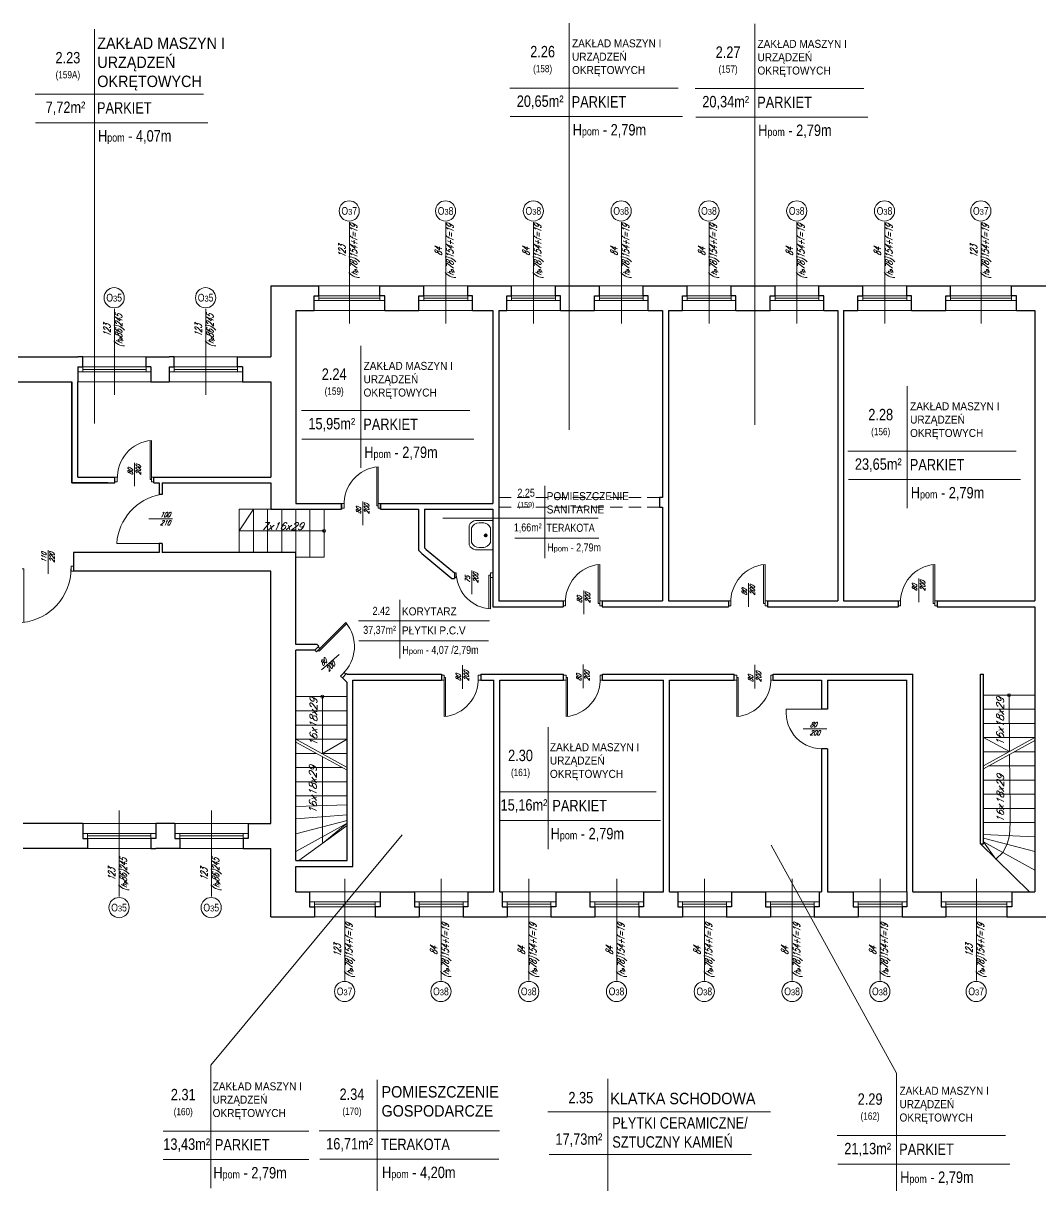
# Model space of a CAD drawing. Header units: millimetres. Extents: x -18485 to 40303, y -22087 to 35064.
# Drawn here: x 3500 to 5586, y 7310 to 9692 of the extents above; entities that cross this region are included whole.
import ezdxf

# ---------------------------------------------------------------- set-up
doc = ezdxf.new("R2010")
doc.units = ezdxf.units.MM
doc.linetypes.add('DASHED', pattern=[19.05, 12.7, -6.35])
for name, color, linetype, lineweight in [('01 parter - ściany', 2, 'Continuous', 25), ('03-01_okna', 5, 'Continuous', 15), ('03-02_schody', 6, 'Continuous', 5), ('03_drzwi', 1, 'Continuous', 0), ('04-1_widok', 251, 'Continuous', 5), ('04-2_nad', 251, 'DASHED', 5), ('05-03_opis', 10, 'Continuous', 5), ('07_wyposażenie', 253, 'Continuous', 5)]:
    doc.layers.add(name, color=color, linetype=linetype, lineweight=lineweight)
doc.styles.add('ariel', font='arial.ttf', dxfattribs={"width": 0.8})
doc.styles.add('ariel_wym', font='simplex.shx', dxfattribs={"width": 0.65, "oblique": 25})

msp = doc.modelspace()

# ---------------------------------------------------------------- linework, layer by layer
at = {"layer": '01 parter - ściany'}
for p, q in [((4007.9, 9154), (4007.9, 9008)), ((4007.9, 9154), (4106.4, 9154)), ((4106.4, 9133.5), (4106.4, 9154)), ((4231.4, 9133.5), (4231.4, 9154)), ((4231.4, 9154), (4321.4, 9154)), ((4321.4, 9133.5), (4321.4, 9154)), ((4411.4, 9133.5), (4411.4, 9154)), ((4411.4, 9154), (4501.4, 9154)), ((4501.4, 9133.5), (4501.4, 9154)), ((4591.4, 9133.5), (4591.4, 9154)), ((4591.4, 9154), (4681.4, 9154)), ((4681.4, 9133.5), (4681.4, 9154)), ((4771.4, 9133.5), (4771.4, 9154)), ((4771.4, 9154), (4861.4, 9154)), ((4861.4, 9133.5), (4861.4, 9154)), ((4951.4, 9133.5), (4951.4, 9154)), ((4951.4, 9154), (5041.4, 9154)), ((5041.4, 9133.5), (5041.4, 9154)), ((5131.4, 9133.5), (5131.4, 9154)), ((5131.4, 9154), (5221.4, 9154)), ((5221.4, 9133.5), (5221.4, 9154)), ((5311.4, 9133.5), (5311.4, 9154)), ((5311.4, 9154), (5401.4, 9154)), ((5401.4, 9133.5), (5401.4, 9154)), ((5526.4, 9133.5), (5526.4, 9154)), ((5526.4, 9154), (5624.9, 9154)), ((4096.4, 9103), (4096.4, 9133.5)), ((4096.4, 9133.5), (4106.4, 9133.5)), ((4241.4, 9133.5), (4231.4, 9133.5)), ((4241.4, 9103), (4241.4, 9133.5)), ((4241.4, 9103), (4241.4, 9133.5)), ((4311.4, 9103), (4311.4, 9133.5)), ((4311.4, 9133.5), (4321.4, 9133.5)), ((4421.4, 9133.5), (4411.4, 9133.5)), ((4421.4, 9103), (4421.4, 9133.5)), ((4491.4, 9103), (4491.4, 9133.5)), ((4491.4, 9133.5), (4501.4, 9133.5)), ((4601.4, 9133.5), (4591.4, 9133.5)), ((4601.4, 9103), (4601.4, 9133.5)), ((4671.4, 9103), (4671.4, 9133.5)), ((4671.4, 9133.5), (4681.4, 9133.5)), ((4781.4, 9133.5), (4771.4, 9133.5)), ((4781.4, 9103), (4781.4, 9133.5)), ((4851.4, 9103), (4851.4, 9133.5)), ((4851.4, 9133.5), (4861.4, 9133.5)), ((4961.4, 9133.5), (4951.4, 9133.5)), ((4961.4, 9103), (4961.4, 9133.5)), ((5031.4, 9103), (5031.4, 9133.5)), ((5031.4, 9133.5), (5041.4, 9133.5)), ((5141.4, 9133.5), (5131.4, 9133.5)), ((5141.4, 9103), (5141.4, 9133.5)), ((5211.4, 9103), (5211.4, 9133.5)), ((5211.4, 9133.5), (5221.4, 9133.5)), ((5321.4, 9133.5), (5311.4, 9133.5)), ((5321.4, 9103), (5321.4, 9133.5)), ((5391.4, 9103), (5391.4, 9133.5)), ((5391.4, 9133.5), (5401.4, 9133.5)), ((5536.4, 9133.5), (5526.4, 9133.5)), ((5536.4, 9103), (5536.4, 9133.5)), ((5536.4, 9103), (5536.4, 9133.5)), ((4058.9, 9103), (4058.9, 8957)), ((4058.9, 9103), (4096.4, 9103)), ((4241.4, 9103), (4311.4, 9103)), ((4421.4, 9103), (4462.9, 9103)), ((4462.9, 9103), (4462.9, 8708)), ((4474.9, 9103), (4474.9, 8508)), ((4474.9, 9103), (4491.4, 9103)), ((4601.4, 9103), (4671.4, 9103)), ((4781.4, 9103), (4810.9, 9103)), ((4810.9, 9103), (4810.9, 8720)), ((4822.9, 9103), (4822.9, 8508)), ((4822.9, 9103), (4851.4, 9103)), ((4961.4, 9103), (5031.4, 9103)), ((5141.4, 9103), (5169.9, 9103)), ((5169.9, 9103), (5169.9, 8508)), ((5181.9, 9103), (5181.9, 8508)), ((5181.9, 9103), (5211.4, 9103)), ((5321.4, 9103), (5391.4, 9103)), ((5536.4, 9103), (5573.9, 9103)), ((5573.9, 9103), (5573.9, 8957)), ((3481.4, 9008), (3611.9, 9008)), ((3761.9, 9008), (3799.4, 9008)), ((3949.4, 9008), (4007.9, 9008)), ((3611.9, 8987.5), (3611.9, 8957)), ((3761.9, 8987.5), (3761.9, 8957)), ((3799.4, 8987.5), (3799.4, 8957)), ((3949.4, 8987.5), (3949.4, 8957)), ((3481.4, 8957), (3599.9, 8957)), ((3599.9, 8957), (3599.9, 8750)), ((3599.9, 8750), (3599.9, 8957)), ((3611.9, 8762), (3611.9, 8957)), ((3761.9, 8957), (3799.4, 8957)), ((3949.4, 8957), (4007.9, 8957)), ((4007.9, 8957), (4007.9, 8762)), ((4058.9, 8957), (4058.9, 8708)), ((5573.9, 8957), (5573.9, 8508)), ((3599.9, 8750), (3687.9, 8750)), ((3673.2, 8750), (3599.9, 8750)), ((3611.9, 8762), (3687.9, 8762)), ((3687.9, 8750), (3687.9, 8762)), ((3767.9, 8762), (4007.9, 8762)), ((3767.9, 8750), (3767.9, 8762)), ((3767.9, 8750), (3778.7, 8750)), ((3778.7, 8750), (3778.7, 8726)), ((3784.7, 8750), (4007.9, 8750)), ((3784.7, 8750), (3784.7, 8726)), ((4007.9, 8750), (4007.9, 8696)), ((3784.7, 8726), (3778.7, 8726)), ((4810.9, 8720), (4804.9, 8720)), ((4804.9, 8720), (4804.9, 8700)), ((4007.9, 8696), (4152.7, 8696)), ((4058.9, 8708), (4152.7, 8708)), ((4152.7, 8696), (4152.7, 8708)), ((4152.7, 8708), (4152.7, 8696)), ((4232.7, 8708), (4462.9, 8708)), ((4232.7, 8696), (4232.7, 8708)), ((4232.7, 8708), (4232.7, 8696)), ((4232.7, 8696), (4310.7, 8696)), ((4310.7, 8696), (4310.7, 8612)), ((4322.7, 8696), (4462.9, 8696)), ((4322.7, 8696), (4322.7, 8617)), ((4462.9, 8696), (4462.9, 8496)), ((4804.9, 8700), (4810.9, 8700)), ((4810.9, 8700), (4810.9, 8508)), ((3778.7, 8626), (3778.7, 8607)), ((3784.7, 8626), (3778.7, 8626)), ((3784.7, 8626), (3784.7, 8607)), ((3778.7, 8607), (3603, 8607)), ((3603, 8607), (3603, 8569)), ((4058.9, 8607), (3784.7, 8607)), ((4058.9, 8419), (4058.9, 8607)), ((4310.7, 8612), (4317.4, 8605.3)), ((4317.4, 8605.3), (4378.9, 8554)), ((4322.7, 8617), (4325.8, 8613.8)), ((4325.8, 8613.8), (4383.9, 8566)), ((4007.9, 8569), (3603, 8569)), ((4007.9, 8052), (4007.9, 8569)), ((4378.9, 8554), (4383.9, 8554)), ((4383.9, 8566), (4383.9, 8554)), ((4383.9, 8556), (4383.9, 8556)), ((4474.9, 8508), (4606.9, 8508)), ((4606.9, 8508), (4606.9, 8496)), ((4686.9, 8508), (4810.9, 8508)), ((4686.9, 8508), (4686.9, 8496)), ((4822.9, 8508), (4945.9, 8508)), ((4945.9, 8508), (4945.9, 8496)), ((5025.9, 8508), (5169.9, 8508)), ((5025.9, 8508), (5025.9, 8496)), ((5181.9, 8508), (5293.9, 8508)), ((5293.9, 8508), (5293.9, 8496)), ((5373.9, 8508), (5573.9, 8508)), ((5373.9, 8508), (5373.9, 8496)), ((4462.9, 8496), (4606.9, 8496)), ((4686.9, 8496), (4945.9, 8496)), ((5025.9, 8496), (5293.9, 8496)), ((5373.9, 8496), (5573.9, 8496)), ((5573.9, 8496), (5573.9, 8052)), ((4058.9, 8434.9), (4058.9, 8446.9)), ((4102.7, 8419), (4058.9, 8419)), ((4097.7, 8407), (4106.2, 8415.5)), ((4102.7, 8419), (4106.2, 8415.5)), ((4058.9, 8052), (4058.9, 8407)), ((4097.7, 8407), (4058.9, 8407)), ((4154.3, 8350.6), (4162.8, 8359.1)), ((4154.3, 8350.6), (4163.9, 8341.1)), ((4162.8, 8359.1), (4163.9, 8358)), ((4163.9, 8358), (4357.9, 8358)), ((4163.9, 7976.1), (4163.9, 8341.1)), ((4175.9, 8346), (4357.9, 8346)), ((4175.9, 7964.1), (4175.9, 8346)), ((4357.9, 8358), (4357.9, 8346)), ((4437.9, 8358), (4607.9, 8358)), ((4437.9, 8358), (4437.9, 8346)), ((4437.9, 8346), (4464.9, 8346)), ((4464.9, 7912), (4464.9, 8346)), ((4476.9, 8346), (4607.9, 8346)), ((4476.9, 7912), (4476.9, 8346)), ((4607.9, 8346), (4607.9, 8358)), ((4687.9, 8358), (4957.9, 8358)), ((4687.9, 8346), (4687.9, 8358)), ((4687.9, 8346), (4812.9, 8346)), ((4812.9, 7912), (4812.9, 8346)), ((4824.9, 8346), (4957.9, 8346)), ((4824.9, 7912), (4824.9, 8346)), ((4957.9, 8346), (4957.9, 8358)), ((5037.9, 8358), (5323.9, 8358)), ((5037.9, 8346), (5037.9, 8358)), ((5037.9, 8346), (5136.9, 8346)), ((5136.9, 8346), (5136.9, 8286)), ((5148.9, 8346), (5311.9, 8346)), ((5148.9, 8346), (5148.9, 8286)), ((5311.9, 7912), (5311.9, 8346)), ((5323.9, 7912), (5323.9, 8358)), ((5462.9, 8010.2), (5462.9, 8358)), ((5462.9, 8358), (5468.9, 8358)), ((5468.9, 8010.2), (5468.9, 8358)), ((5148.9, 8286), (5136.9, 8286)), ((5136.9, 8205), (5136.9, 7912)), ((5148.9, 8205), (5136.9, 8205)), ((5148.9, 8205), (5148.9, 7912)), ((3621.9, 8052), (3500, 8052)), ((3621.9, 8052), (3621.9, 8021.5)), ((3810.9, 8052), (3771.9, 8052)), ((3771.9, 8052), (3771.9, 8021.5)), ((3810.9, 8052), (3810.9, 8021.5)), ((3960.9, 8052), (3960.9, 8021.5)), ((3960.9, 8052), (4007.9, 8052)), ((4058.9, 7976.1), (4058.9, 8052)), ((5573.9, 8052), (5573.9, 7912)), ((5462.9, 8010.2), (5468.9, 8010.2)), ((3621.9, 8001), (3500, 8001)), ((3810.9, 8001), (3771.9, 8001)), ((3960.9, 8001), (4007.9, 8001)), ((4007.9, 7861), (4007.9, 8001)), ((4058.9, 7976.1), (4163.9, 7976.1)), ((4058.9, 7912), (4058.9, 7964.1)), ((4058.9, 7964.1), (4175.9, 7964.1)), ((4058.9, 7912), (4086.9, 7912)), ((4086.9, 7912), (4086.9, 7881.5)), ((4231.9, 7912), (4231.9, 7881.5)), ((4231.9, 7912), (4231.9, 7881.5)), ((4231.9, 7912), (4301.9, 7912)), ((4301.9, 7912), (4301.9, 7881.5)), ((4411.9, 7912), (4411.9, 7881.5)), ((4411.9, 7912), (4464.9, 7912)), ((4476.9, 7912), (4481.9, 7912)), ((4481.9, 7912), (4481.9, 7881.5)), ((4591.9, 7912), (4591.9, 7881.5)), ((4591.9, 7912), (4661.9, 7912)), ((4661.9, 7912), (4661.9, 7881.5)), ((4771.9, 7912), (4771.9, 7881.5)), ((4771.9, 7912), (4812.9, 7912)), ((4824.9, 7912), (4841.9, 7912)), ((4841.9, 7912), (4841.9, 7881.5)), ((4951.9, 7912), (4951.9, 7881.5)), ((4951.9, 7912), (5021.9, 7912)), ((5021.9, 7912), (5021.9, 7881.5)), ((5131.9, 7912), (5131.9, 7881.5)), ((5131.9, 7912), (5136.9, 7912)), ((5148.9, 7912), (5201.9, 7912)), ((5201.9, 7912), (5201.9, 7881.5)), ((5311.9, 7912), (5311.9, 7881.5)), ((5323.9, 7912), (5381.9, 7912)), ((5381.9, 7912), (5381.9, 7881.5)), ((5526.9, 7912), (5526.9, 7881.5)), ((5526.9, 7912), (5526.9, 7881.5)), ((5526.9, 7912), (5573.9, 7912)), ((4007.9, 7861), (4096.9, 7861)), ((4086.9, 7881.5), (4096.9, 7881.5)), ((4096.9, 7881.5), (4096.9, 7861)), ((4231.9, 7881.5), (4221.9, 7881.5)), ((4221.9, 7881.5), (4221.9, 7861)), ((4221.9, 7861), (4311.9, 7861)), ((4301.9, 7881.5), (4311.9, 7881.5)), ((4311.9, 7881.5), (4311.9, 7861)), ((4411.9, 7881.5), (4401.9, 7881.5)), ((4401.9, 7881.5), (4401.9, 7861)), ((4401.9, 7861), (4491.9, 7861)), ((4481.9, 7881.5), (4491.9, 7881.5)), ((4491.9, 7881.5), (4491.9, 7861)), ((4591.9, 7881.5), (4581.9, 7881.5)), ((4581.9, 7881.5), (4581.9, 7861)), ((4581.9, 7861), (4671.9, 7861)), ((4661.9, 7881.5), (4671.9, 7881.5)), ((4671.9, 7881.5), (4671.9, 7861)), ((4771.9, 7881.5), (4761.9, 7881.5)), ((4761.9, 7881.5), (4761.9, 7861)), ((4761.9, 7861), (4851.9, 7861)), ((4841.9, 7881.5), (4851.9, 7881.5)), ((4851.9, 7881.5), (4851.9, 7861)), ((4951.9, 7881.5), (4941.9, 7881.5)), ((4941.9, 7881.5), (4941.9, 7861)), ((4941.9, 7861), (5031.9, 7861)), ((5021.9, 7881.5), (5031.9, 7881.5)), ((5031.9, 7881.5), (5031.9, 7861)), ((5131.9, 7881.5), (5121.9, 7881.5)), ((5121.9, 7881.5), (5121.9, 7861)), ((5121.9, 7861), (5211.9, 7861)), ((5201.9, 7881.5), (5211.9, 7881.5)), ((5211.9, 7881.5), (5211.9, 7861)), ((5311.9, 7881.5), (5301.9, 7881.5)), ((5301.9, 7881.5), (5301.9, 7861)), ((5301.9, 7861), (5391.9, 7861)), ((5381.9, 7881.5), (5391.9, 7881.5)), ((5391.9, 7881.5), (5391.9, 7861)), ((5526.9, 7881.5), (5516.9, 7881.5)), ((5516.9, 7881.5), (5516.9, 7861)), ((5516.9, 7861), (5624.9, 7861))]:
    msp.add_line(p, q, dxfattribs=at)
for points in [[(3611.9, 8987.5), (3621.9, 8987.5), (3621.9, 9008), (3611.9, 9008)], [(3761.9, 8987.5), (3751.9, 8987.5), (3751.9, 9008), (3761.9, 9008)], [(3799.4, 8987.5), (3809.4, 8987.5), (3809.4, 9008), (3799.4, 9008)], [(3949.4, 8987.5), (3939.4, 8987.5), (3939.4, 9008), (3949.4, 9008)], [(3621.9, 8021.5), (3631.9, 8021.5), (3631.9, 8001), (3621.9, 8001)], [(3771.9, 8021.5), (3761.9, 8021.5), (3761.9, 8001), (3771.9, 8001)], [(3810.9, 8021.5), (3820.9, 8021.5), (3820.9, 8001), (3810.9, 8001)], [(3960.9, 8021.5), (3950.9, 8021.5), (3950.9, 8001), (3960.9, 8001)]]:
    msp.add_lwpolyline(points, dxfattribs=at)
at = {"layer": '03-01_okna', "linetype": 'Continuous', "lineweight": 0}
for p, q in [((4106.4, 9154), (4231.4, 9154)), ((4321.4, 9154), (4411.4, 9154)), ((4501.4, 9154), (4591.4, 9154)), ((4681.4, 9154), (4771.4, 9154)), ((4861.4, 9154), (4951.4, 9154)), ((5041.4, 9154), (5131.4, 9154)), ((5221.4, 9154), (5311.4, 9154)), ((5401.4, 9154), (5526.4, 9154)), ((4096.4, 9133.5), (4241.4, 9133.5)), ((4096.4, 9123.5), (4241.4, 9123.5)), ((4106.4, 9123.5), (4106.4, 9133.5)), ((4106.4, 9128.5), (4231.4, 9128.5)), ((4231.4, 9123.5), (4231.4, 9133.5)), ((4311.4, 9133.5), (4411.4, 9133.5)), ((4311.4, 9123.5), (4421.4, 9123.5)), ((4321.4, 9123.5), (4321.4, 9133.5)), ((4321.4, 9128.5), (4411.4, 9128.5)), ((4411.4, 9123.5), (4411.4, 9133.5)), ((4491.4, 9133.5), (4591.4, 9133.5)), ((4491.4, 9123.5), (4601.4, 9123.5)), ((4501.4, 9123.5), (4501.4, 9133.5)), ((4501.4, 9128.5), (4591.4, 9128.5)), ((4591.4, 9123.5), (4591.4, 9133.5)), ((4671.4, 9133.5), (4771.4, 9133.5)), ((4671.4, 9123.5), (4781.4, 9123.5)), ((4681.4, 9123.5), (4681.4, 9133.5)), ((4681.4, 9128.5), (4771.4, 9128.5)), ((4771.4, 9123.5), (4771.4, 9133.5)), ((4851.4, 9133.5), (4951.4, 9133.5)), ((4851.4, 9123.5), (4961.4, 9123.5)), ((4861.4, 9123.5), (4861.4, 9133.5)), ((4861.4, 9128.5), (4951.4, 9128.5)), ((4951.4, 9123.5), (4951.4, 9133.5)), ((5031.4, 9133.5), (5131.4, 9133.5)), ((5031.4, 9123.5), (5141.4, 9123.5)), ((5041.4, 9123.5), (5041.4, 9133.5)), ((5041.4, 9128.5), (5131.4, 9128.5)), ((5131.4, 9123.5), (5131.4, 9133.5)), ((5211.4, 9133.5), (5311.4, 9133.5)), ((5211.4, 9123.5), (5321.4, 9123.5)), ((5221.4, 9123.5), (5221.4, 9133.5)), ((5221.4, 9128.5), (5311.4, 9128.5)), ((5311.4, 9123.5), (5311.4, 9133.5)), ((5391.4, 9133.5), (5536.4, 9133.5)), ((5391.4, 9123.5), (5536.4, 9123.5)), ((5401.4, 9123.5), (5401.4, 9133.5)), ((5401.4, 9128.5), (5526.4, 9128.5)), ((5526.4, 9123.5), (5526.4, 9133.5)), ((3611.9, 9008), (3761.9, 9008)), ((3799.4, 9008), (3949.4, 9008)), ((3611.9, 8987.5), (3761.9, 8987.5)), ((3621.9, 8977.5), (3621.9, 8987.5)), ((3621.9, 8982.5), (3751.9, 8982.5)), ((3751.9, 8977.5), (3751.9, 8987.5)), ((3799.4, 8987.5), (3949.4, 8987.5)), ((3809.4, 8977.5), (3809.4, 8987.5)), ((3809.4, 8982.5), (3939.4, 8982.5)), ((3939.4, 8977.5), (3939.4, 8987.5)), ((3611.9, 8977.5), (3761.9, 8977.5)), ((3611.9, 8977.5), (3621.9, 8977.5)), ((3756.9, 8977.5), (3746.9, 8977.5)), ((3799.4, 8977.5), (3949.4, 8977.5)), ((3799.4, 8977.5), (3809.4, 8977.5)), ((3944.4, 8977.5), (3934.4, 8977.5)), ((3771.9, 8031.5), (3621.9, 8031.5)), ((3631.9, 8021.5), (3631.9, 8031.5)), ((3761.9, 8021.5), (3761.9, 8031.5)), ((3960.9, 8031.5), (3810.9, 8031.5)), ((3820.9, 8021.5), (3820.9, 8031.5)), ((3950.9, 8021.5), (3950.9, 8031.5)), ((3771.9, 8021.5), (3621.9, 8021.5)), ((3761.9, 8026.5), (3631.9, 8026.5)), ((3631.9, 8021.5), (3636.9, 8021.5)), ((3761.9, 8021.5), (3756.9, 8021.5)), ((3960.9, 8021.5), (3810.9, 8021.5)), ((3950.9, 8026.5), (3820.9, 8026.5)), ((3820.9, 8021.5), (3825.9, 8021.5)), ((3950.9, 8021.5), (3945.9, 8021.5)), ((3621.9, 8001), (3771.9, 8001)), ((3810.9, 8001), (3960.9, 8001)), ((4086.9, 7891.5), (4231.9, 7891.5)), ((4096.9, 7891.5), (4096.9, 7881.5)), ((4096.9, 7886.5), (4221.9, 7886.5)), ((4221.9, 7891.5), (4221.9, 7881.5)), ((4301.9, 7891.5), (4411.9, 7891.5)), ((4311.9, 7891.5), (4311.9, 7881.5)), ((4311.9, 7886.5), (4401.9, 7886.5)), ((4401.9, 7891.5), (4401.9, 7881.5)), ((4481.9, 7891.5), (4591.9, 7891.5)), ((4491.9, 7891.5), (4491.9, 7881.5)), ((4491.9, 7886.5), (4581.9, 7886.5)), ((4581.9, 7891.5), (4581.9, 7881.5)), ((4661.9, 7891.5), (4771.9, 7891.5)), ((4671.9, 7891.5), (4671.9, 7881.5)), ((4671.9, 7886.5), (4761.9, 7886.5)), ((4761.9, 7891.5), (4761.9, 7881.5)), ((4841.9, 7891.5), (4951.9, 7891.5)), ((4851.9, 7891.5), (4851.9, 7881.5)), ((4851.9, 7886.5), (4941.9, 7886.5)), ((4941.9, 7891.5), (4941.9, 7881.5)), ((5021.9, 7891.5), (5131.9, 7891.5)), ((5031.9, 7891.5), (5031.9, 7881.5)), ((5031.9, 7886.5), (5121.9, 7886.5)), ((5121.9, 7891.5), (5121.9, 7881.5)), ((5201.9, 7891.5), (5311.9, 7891.5)), ((5211.9, 7891.5), (5211.9, 7881.5)), ((5211.9, 7886.5), (5301.9, 7886.5)), ((5301.9, 7891.5), (5301.9, 7881.5)), ((5381.9, 7891.5), (5526.9, 7891.5)), ((5391.9, 7891.5), (5391.9, 7881.5)), ((5391.9, 7886.5), (5516.9, 7886.5)), ((5516.9, 7891.5), (5516.9, 7881.5)), ((4086.9, 7881.5), (4231.9, 7881.5)), ((4096.9, 7861), (4221.9, 7861)), ((4301.9, 7881.5), (4401.9, 7881.5)), ((4311.9, 7861), (4401.9, 7861)), ((4481.9, 7881.5), (4581.9, 7881.5)), ((4481.9, 7881.5), (4591.9, 7881.5)), ((4491.9, 7861), (4581.9, 7861)), ((4661.9, 7881.5), (4761.9, 7881.5)), ((4661.9, 7881.5), (4771.9, 7881.5)), ((4671.9, 7861), (4761.9, 7861)), ((4841.9, 7881.5), (4941.9, 7881.5)), ((4841.9, 7881.5), (4951.9, 7881.5)), ((4851.9, 7861), (4941.9, 7861)), ((5021.9, 7881.5), (5121.9, 7881.5)), ((5031.9, 7861), (5121.9, 7861)), ((5201.9, 7881.5), (5311.9, 7881.5)), ((5211.9, 7861), (5301.9, 7861)), ((5381.9, 7881.5), (5526.9, 7881.5)), ((5391.9, 7861), (5516.9, 7861))]:
    msp.add_line(p, q, dxfattribs=at)
at = {"layer": '03-02_schody'}
for p, q in [((3971.9, 8696), (3942.9, 8696)), ((3942.9, 8696), (3942.9, 8607)), ((3942.9, 8651.5), (3971.9, 8696)), ((4000.9, 8696), (3971.9, 8696)), ((3971.9, 8696), (3971.9, 8607)), ((4007.9, 8696), (4000.9, 8696)), ((4000.9, 8696), (4000.9, 8607)), ((4029.9, 8607), (4029.9, 8696)), ((4058.9, 8607), (4058.9, 8696)), ((4087.9, 8597.7), (4087.9, 8696)), ((4116.9, 8597.7), (4116.9, 8696)), ((3942.9, 8651.5), (4116.9, 8651.5)), ((4058.9, 8597.7), (4116.9, 8597.7)), ((5468.9, 8315), (5573.9, 8315)), ((5521.4, 8315), (5522.4, 8199.5)), ((4058.9, 8312), (4163.9, 8312)), ((4113.3, 8312), (4113.3, 8194.7)), ((4058.9, 8282.7), (4163.9, 8282.7)), ((5468.9, 8286), (5573.9, 8286)), ((4058.9, 8253.7), (4163.9, 8253.7)), ((5468.9, 8257), (5573.9, 8257)), ((5468.9, 8257), (5573.9, 8257)), ((4058.9, 8224.7), (4163.9, 8224.7)), ((4163.9, 8166.7), (4058.9, 8224.7)), ((4163.9, 8161), (4058.9, 8219)), ((4113.3, 8195.7), (4163.9, 8224.7)), ((5468.9, 8228), (5573.9, 8228)), ((5468.9, 8170), (5573.9, 8228)), ((5522.4, 8199.5), (5468.9, 8228)), ((5468.9, 8164.3), (5573.9, 8222.3)), ((4058.9, 8195.7), (4101.1, 8195.7)), ((4111.4, 8195.7), (4163.9, 8195.7)), ((5468.9, 8199), (5521.4, 8199)), ((5522.4, 8193.8), (5523.3, 8082)), ((5531.8, 8199), (5573.9, 8199)), ((4113.3, 8189), (4113.3, 8013.5)), ((5479.3, 8170), (5573.9, 8170)), ((4058.9, 8166.7), (4153.6, 8166.7)), ((4058.9, 8137.7), (4163.9, 8137.7)), ((5468.9, 8141), (5573.9, 8141)), ((4058.9, 8108.7), (4163.9, 8108.7)), ((5468.9, 8112), (5573.9, 8112)), ((4058.9, 8087.1), (4163.9, 8090.3)), ((5468.9, 8083), (5573.9, 8083)), ((5523.3, 8082), (5523.3, 8054)), ((4058.9, 8061.9), (4163.9, 8070.1)), ((4058.9, 8031), (4163.9, 8057.9)), ((4058.9, 7994.5), (4163.9, 8052.5)), ((4114.5, 8012.1), (4163.9, 8052.5)), ((5468.9, 8054), (5573.9, 8054)), ((5523.3, 8054), (5522.1, 8027.3)), ((4163.9, 8048.1), (4065, 7976.1)), ((5468.9, 8029.6), (5573.9, 8025)), ((5522.1, 8027.3), (5517.5, 8009.4)), ((5462.9, 8010.2), (5563.2, 7912)), ((5468.9, 8021.9), (5573.9, 7994.8)), ((5468.9, 8014.4), (5573.9, 7956.4)), ((5494.5, 7979.3), (5468.9, 8014.4)), ((5517.5, 8009.4), (5508.3, 7992.7)), ((5508.3, 7992.7), (5494.5, 7979.3))]:
    msp.add_line(p, q, dxfattribs=at)
for centre in [(4116.9, 8651.5), (4113.3, 8312), (5521.4, 8315)]:
    msp.add_circle(centre, 3, dxfattribs=at)
msp.add_arc((4163.9, 8052.5), 63.9, 217.5855, 219.2559, dxfattribs=at)
at = {"layer": '03_drzwi'}
for p, q in [((3759.9, 8757), (3760, 8837)), ((3762.9, 8757), (3762.9, 8837)), ((3728.2, 8742.9), (3728.2, 8791.3)), ((4224.7, 8703), (4224.7, 8783)), ((4227.7, 8703), (4227.7, 8783)), ((3692.9, 8762), (3687.9, 8762)), ((3687.9, 8752), (3692.9, 8752)), ((3692.9, 8752), (3692.9, 8762)), ((3762.9, 8757), (3759.9, 8757)), ((3767.9, 8762), (3762.9, 8762)), ((3762.9, 8762), (3762.9, 8752)), ((3762.9, 8752), (3767.9, 8752)), ((4157.7, 8708), (4152.7, 8708)), ((4152.7, 8698), (4157.7, 8698)), ((4157.7, 8698), (4157.7, 8708)), ((4196.2, 8663.2), (4196.2, 8711.7)), ((4227.7, 8703), (4224.7, 8703)), ((4232.7, 8708), (4227.7, 8708)), ((4227.7, 8708), (4227.7, 8698)), ((4227.7, 8698), (4232.7, 8698)), ((3757.5, 8676), (3805.9, 8676)), ((3781.7, 8626), (3691.7, 8626)), ((3551.1, 8563.8), (3551.1, 8612.2)), ((3598, 8569), (3598, 8579)), ((3598, 8579), (3603, 8579)), ((4678.9, 8503), (4679, 8583)), ((4681.9, 8503), (4681.9, 8583)), ((5017.9, 8503), (5018, 8583)), ((5020.9, 8503), (5020.9, 8583)), ((5365.9, 8503), (5366, 8583)), ((5368.9, 8503), (5368.9, 8583)), ((3501, 8574), (3498, 8574)), ((3501, 8574), (3501, 8464.3)), ((3603, 8569), (3598, 8569)), ((4387.9, 8566), (4383.9, 8566)), ((4387.9, 8566), (4383.9, 8566)), ((4383.9, 8556), (4387.9, 8556)), ((4387.9, 8556), (4387.9, 8566)), ((4419.6, 8522.1), (4419.6, 8570.5)), ((4454.9, 8561), (4454.9, 8491.9)), ((4454.9, 8561), (4457.9, 8561)), ((4462.9, 8566), (4457.9, 8566)), ((4462.9, 8566), (4457.9, 8566)), ((4457.9, 8566), (4457.9, 8556)), ((4457.9, 8561), (4457.9, 8491.6)), ((4457.9, 8556), (4462.9, 8556)), ((5336.2, 8505.5), (5336.2, 8554)), ((4649.3, 8480.7), (4649.3, 8529.2)), ((4987.1, 8495.7), (4987.1, 8544.2)), ((4606.9, 8508), (4611.9, 8508)), ((4611.9, 8508), (4611.9, 8498)), ((4681.9, 8498), (4681.9, 8508)), ((4681.9, 8508), (4686.9, 8508)), ((4945.9, 8508), (4950.9, 8508)), ((4950.9, 8508), (4950.9, 8498)), ((5020.9, 8498), (5020.9, 8508)), ((5020.9, 8508), (5025.9, 8508)), ((5293.9, 8508), (5298.9, 8508)), ((5298.9, 8508), (5298.9, 8498)), ((5368.9, 8498), (5368.9, 8508)), ((5368.9, 8508), (5373.9, 8508)), ((4611.9, 8498), (4606.9, 8498)), ((4678.9, 8503), (4681.9, 8503)), ((4686.9, 8498), (4681.9, 8498)), ((4950.9, 8498), (4945.9, 8498)), ((5017.9, 8503), (5020.9, 8503)), ((5025.9, 8498), (5020.9, 8498)), ((5298.9, 8498), (5293.9, 8498)), ((5365.9, 8503), (5368.9, 8503)), ((5373.9, 8498), (5368.9, 8498)), ((4104.7, 8407.1), (4161.2, 8463.8)), ((4106.8, 8405), (4163.3, 8461.7)), ((4101.2, 8403.6), (4108.2, 8410.7)), ((4108.2, 8410.7), (4104.7, 8414.2)), ((4097.6, 8407.1), (4101.2, 8403.6)), ((4106.8, 8405), (4104.7, 8407.1)), ((4147.8, 8398.3), (4111.2, 8366.6)), ((4157.8, 8361.3), (4150.8, 8354.2)), ((4161.4, 8357.7), (4157.8, 8361.3)), ((4400.8, 8327.9), (4400.8, 8376.4)), ((4647.9, 8329.1), (4647.9, 8377.6)), ((5000.1, 8328.6), (5000.1, 8377.1)), ((4150.8, 8354.2), (4154.3, 8350.6)), ((4357.9, 8356), (4362.9, 8356)), ((4362.9, 8346), (4357.9, 8346)), ((4362.9, 8356), (4362.9, 8346)), ((4362.9, 8351), (4362.9, 8271)), ((4365.9, 8351), (4362.9, 8351)), ((4365.9, 8351), (4365.9, 8271)), ((4432.9, 8346), (4432.9, 8356)), ((4432.9, 8356), (4437.9, 8356)), ((4437.9, 8346), (4432.9, 8346)), ((4607.9, 8356), (4612.9, 8356)), ((4612.9, 8346), (4607.9, 8346)), ((4612.9, 8356), (4612.9, 8346)), ((4612.9, 8351), (4612.9, 8271)), ((4615.9, 8351), (4612.9, 8351)), ((4615.9, 8351), (4615.9, 8271)), ((4682.9, 8346), (4682.9, 8356)), ((4682.9, 8356), (4687.9, 8356)), ((4687.9, 8346), (4682.9, 8346)), ((4957.9, 8356), (4962.9, 8356)), ((4962.9, 8346), (4957.9, 8346)), ((4962.9, 8356), (4962.9, 8346)), ((4962.9, 8351), (4962.9, 8271)), ((4965.9, 8351), (4962.9, 8351)), ((4965.9, 8351), (4965.9, 8271)), ((5032.9, 8346), (5032.9, 8356)), ((5032.9, 8356), (5037.9, 8356)), ((5037.9, 8346), (5032.9, 8346)), ((5144.4, 8286), (5064.4, 8286)), ((5099.3, 8245.8), (5147.8, 8245.8))]:
    msp.add_line(p, q, dxfattribs=at)
for centre, radius, start, end in [((3769.8, 8760.3), 77, 95.1591, 182.4691), ((4234.6, 8706.3), 77, 95.1591, 182.4691), ((3801, 8618.1), 109.6, 100.2276, 175.8946), ((4688.8, 8506.3), 77, 95.1591, 182.4691), ((5027.8, 8506.3), 77, 95.1591, 182.4691), ((5375.8, 8506.3), 77, 95.1591, 182.4691), ((3487.2, 8574.2), 110.7, 275.5697, 359.8829), ((4463.3, 8567), 75.6, 184.5627, 265.9332), ((4102.1, 8414.4), 77, 312.6402, 39.9502), ((4356, 8347.7), 77, 275.1591, 2.4691), ((4606, 8347.7), 77, 275.1591, 2.4691), ((4956, 8347.7), 77, 275.1591, 2.4691), ((5138.9, 8279.6), 74.8, 175.0626, 274.2257)]:
    msp.add_arc(centre, radius, start, end, dxfattribs=at)
at = {"layer": '04-1_widok'}
for p, q in [((4241.4, 9103), (4096.4, 9103)), ((4421.4, 9103), (4311.4, 9103)), ((4601.4, 9103), (4491.4, 9103)), ((4781.4, 9103), (4671.4, 9103)), ((4961.4, 9103), (4851.4, 9103)), ((5141.4, 9103), (5031.4, 9103)), ((5321.4, 9103), (5211.4, 9103)), ((5536.4, 9103), (5391.4, 9103)), ((3611.9, 8957), (3761.9, 8957)), ((3799.4, 8957), (3949.4, 8957)), ((3621.9, 8052), (3771.9, 8052)), ((3810.9, 8052), (3960.9, 8052)), ((4231.9, 7912), (4086.9, 7912)), ((4411.9, 7912), (4301.9, 7912)), ((4591.9, 7912), (4481.9, 7912)), ((4771.9, 7912), (4661.9, 7912)), ((4951.9, 7912), (4841.9, 7912)), ((5131.9, 7912), (5021.9, 7912)), ((5311.9, 7912), (5201.9, 7912)), ((5526.9, 7912), (5381.9, 7912))]:
    msp.add_line(p, q, dxfattribs=at)
at = {"layer": '04-2_nad', "ltscale": 2}
for p, q in [((4804.9, 8720), (4468.9, 8720)), ((4804.9, 8700), (4468.9, 8700))]:
    msp.add_line(p, q, dxfattribs=at)
at = {"layer": '05-03_opis'}
for p, q in [((3646, 9679.3), (3646, 8871.9)), ((4619.3, 9691.7), (4619.3, 8858.6)), ((4999.7, 9690.7), (4999.7, 8869)), ((4497.6, 9558.8), (4842.8, 9558.8)), ((4877.9, 9557.8), (5223.2, 9557.8)), ((3524.3, 9546.3), (3869.5, 9546.3)), ((3525.3, 9488), (3878.2, 9488)), ((4498.7, 9500.5), (4851.5, 9500.5)), ((4879, 9499.5), (5231.9, 9499.5)), ((4192, 9030.9), (4192, 8780.8)), ((5312.6, 8948.1), (5312.6, 8697.9)), ((4070.2, 8898), (4415.5, 8898)), ((4071.3, 8839.7), (4424.2, 8839.7)), ((5190.9, 8815.2), (5536.1, 8815.2)), ((4569.2, 8744.1), (4569.2, 8595.4)), ((5191.9, 8756.8), (5544.8, 8756.8)), ((4360.1, 8677.5), (4679.1, 8677.5)), ((4507.7, 8636.6), (4680.3, 8636.6)), ((4272.3, 8510), (4272.3, 8390.2)), ((4187.1, 8467.5), (4455.9, 8467.5)), ((4187.8, 8426.6), (4453.8, 8426.6)), ((4576.5, 8249.7), (4576.5, 7999.5)), ((4478.2, 8116.8), (4797.6, 8116.8)), ((4478.2, 8058.4), (4806.3, 8058.4)), ((3884.9, 7556.6), (4277.2, 8028.5)), ((5290.8, 7540.2), (5033.8, 8007.9)), ((3884.9, 7556.6), (3884.9, 7304.6)), ((4698.6, 7528.9), (4698.6, 6888.8)), ((5290.8, 7540.2), (5290.8, 7295.4)), ((4226, 7526.7), (4226, 6580.3)), ((4575.9, 7461.2), (5031.9, 7461.2)), ((3786.6, 7421.8), (4085.7, 7421.8)), ((4106.8, 7422.6), (4476.6, 7422.6)), ((5169.1, 7412.7), (5514.3, 7412.7)), ((3786.6, 7363.5), (4085.6, 7363.5)), ((4107.8, 7364.2), (4475.3, 7364.2)), ((4578, 7373.8), (4993.2, 7373.8)), ((5170.2, 7354.3), (5523, 7354.3))]:
    msp.add_line(p, q, dxfattribs=at)
at = {"layer": '05-03_opis', "lineweight": 0}
for p, q in [((4168.9, 9076.6), (4168.9, 9284.4)), ((4366.4, 9076.6), (4366.4, 9284.4)), ((4546.4, 9076.6), (4546.4, 9284.4)), ((4726.4, 9076.6), (4726.4, 9284.4)), ((4906.4, 9076.6), (4906.4, 9284.4)), ((5086.4, 9076.6), (5086.4, 9284.4)), ((5266.4, 9076.6), (5266.4, 9284.4)), ((5463.9, 9076.6), (5463.9, 9284.4)), ((3686.9, 8930.6), (3686.9, 9106.7)), ((3874.4, 8930.6), (3874.4, 9106.7)), ((3696.9, 8078.4), (3696.9, 7902.4)), ((3885.9, 8078.4), (3885.9, 7902.4)), ((4159.4, 7938.4), (4159.4, 7730.6)), ((4356.9, 7938.4), (4356.9, 7730.6)), ((4536.9, 7938.4), (4536.9, 7730.6)), ((4716.9, 7938.4), (4716.9, 7730.6)), ((4896.9, 7938.4), (4896.9, 7730.6)), ((5076.9, 7938.4), (5076.9, 7730.6)), ((5256.9, 7938.4), (5256.9, 7730.6)), ((5454.4, 7938.4), (5454.4, 7730.6))]:
    msp.add_line(p, q, dxfattribs=at)
for centre in [(4168.4, 9307.1), (4365.9, 9307.1), (4545.9, 9307.1), (4725.9, 9307.1), (4905.9, 9307.1), (5085.9, 9307.1), (5265.9, 9307.1), (5463.4, 9307.1), (3686.4, 9129.3), (3873.9, 9129.3), (3696.4, 7879.7), (3885.4, 7879.7), (4158.9, 7707.9), (4356.4, 7707.9), (4536.4, 7707.9), (4716.4, 7707.9), (4896.4, 7707.9), (5076.4, 7707.9), (5256.4, 7707.9), (5453.9, 7707.9)]:
    msp.add_circle(centre, 20.7, dxfattribs=at)
at = {"layer": '07_wyposażenie', "ltscale": 2}
for p, q in [((4462.9, 8673), (4428, 8673)), ((4462.9, 8672.9), (4462.9, 8613)), ((4414.1, 8662.4), (4414.1, 8623.1)), ((4419.1, 8627.8), (4419.1, 8657.8)), ((4434.6, 8668.4), (4444.1, 8668.4)), ((4458, 8627.8), (4458.1, 8657.8)), ((4452.1, 8642.4), (4444.6, 8642.4)), ((4448.3, 8638.7), (4448.3, 8646.2)), ((4427.3, 8613), (4462.7, 8613)), ((4434.6, 8617.6), (4444.1, 8617.6))]:
    msp.add_line(p, q, dxfattribs=at)
msp.add_circle((4448.3, 8642.4), 3, dxfattribs=at)
for centre, radius, start, end in [((4429.8, 8656.2), 16.9, 94.8278, 158.4391), ((4434.8, 8651.5), 16.9, 89.6428, 158.3497), ((4442.3, 8651.6), 16.9, 21.4422, 90.3337), ((4429.5, 8629.7), 16.8, 203.2118, 263.9967), ((4434.6, 8634.5), 16.9, 203.3365, 272.0434), ((4442.5, 8634.5), 16.9, 267.906, 336.6129)]:
    msp.add_arc(centre, radius, start, end, dxfattribs=at)

# ---------------------------------------------------------------- texts
at = {"layer": '03_drzwi', "char_height": 10, "width": 46.175, "attachment_point": 1, "style": 'ariel_wym'}
for s, insert, rotation in [('80\\P200', (3714.5, 8765.9), 90), ('80\\P200', (4182.5, 8686.2), 90), ('110\\P220', (3537.3, 8586.8), 90), ('75\\P200', (4405.9, 8545.1), 90), ('80\\P200', (4973.4, 8519.3), 90), ('80\\P200', (5322.5, 8528.5), 90), ('80\\P200', (4635.5, 8503.8), 90), ('80\\P200', (4107.1, 8381.1), 45.9632), ('80\\P200', (4387, 8344), 90), ('80\\P200', (4634.1, 8343.9), 90), ('80\\P200', (4986.3, 8341.9), 90)]:
    msp.add_mtext(s, dxfattribs=dict(at, insert=insert, rotation=rotation))
for s, insert in [('100\\P210', (3780.5, 8689.7)), ('80\\P200', (5112.6, 8259.5))]:
    msp.add_mtext(s, dxfattribs=dict(at, insert=insert))
at = {"layer": '05-03_opis', "style": 'ariel'}
for s, insert, char_height, width, attachment_point in [('\\W0.9;{\\fArial|b0|i0|c238|p34;ZAKŁAD MASZYN I URZĄDZEŃ OKRĘTOWYCH}', (3651.8, 9608.2), 23.423, 356.637, 4), ('\\W0.9;{\\fArial|b0|i0|c238|p34;ZAKŁAD MASZYN I URZĄDZEŃ OKRĘTOWYCH}', (4625.2, 9620.7), 16.396, 249.646, 4), ('\\W0.9;{\\fArial|b0|i0|c238|p34;ZAKŁAD MASZYN I URZĄDZEŃ OKRĘTOWYCH}', (5005.5, 9619.7), 16.396, 249.646, 4), ('{\\fArial|b0|i0|c238|p34;2.23\\P\\H0.6404x;(159A)}', (3591.5, 9603.6), 23.423, 108.913, 5), ('{\\fArial|b0|i0|c238|p34;2.26\\P\\H0.6404x;(158)}', (4564.9, 9616), 23.423, 108.913, 5), ('{\\fArial|b0|i0|c238|p34;2.27\\P\\H0.6404x;(157)}', (4945.2, 9615), 23.423, 108.913, 5), ('{\\fArial|b0|i0|c238|p34;7,72m²}', (3586.6, 9517.4), 23.423, 108.913, 5), ('{\\fArial|b0|i0|c238|p34;PARKIET}', (3651.2, 9518.3), 23.423, 322.789, 4), ('{\\fArial|b0|i0|c238|p34;20,65m²}', (4559.9, 9529.9), 23.423, 108.913, 5), ('{\\fArial|b0|i0|c238|p34;PARKIET}', (4624.5, 9530.7), 23.423, 322.789, 4), ('{\\fArial|b0|i0|c238|p34;20,34m²}', (4940.3, 9528.9), 23.423, 108.913, 5), ('{\\fArial|b0|i0|c238|p34;PARKIET}', (5004.9, 9529.7), 23.423, 322.789, 4), ('{\\fArial|b0|i0|c238|p34; H\\H0.7x;pom\\H1.429x; - 2,79m}', (4619.3, 9471), 23.423, 322.789, 4), ('{\\fArial|b0|i0|c238|p34; H\\H0.7x;pom\\H1.429x; - 2,79m}', (4999.7, 9470), 23.423, 322.789, 4), ('{\\fArial|b0|i0|c238|p34; H\\H0.7x;pom\\H1.429x; - 4,07m}', (3646, 9458.5), 23.423, 322.789, 4), ('{\\fArial|b0|i0|c238|p34;2.24\\P\\H0.6404x;(159)}', (4137.5, 8955.2), 23.423, 108.913, 5), ('\\W0.9;{\\fArial|b0|i0|c238|p34;ZAKŁAD MASZYN I URZĄDZEŃ OKRĘTOWYCH}', (4197.8, 8959.9), 16.396, 249.646, 4), ('\\W0.9;{\\fArial|b0|i0|c238|p34;ZAKŁAD MASZYN I URZĄDZEŃ OKRĘTOWYCH}', (5318.4, 8877.1), 16.396, 249.646, 4), ('{\\fArial|b0|i0|c238|p34;2.28\\P\\H0.6404x;(156)}', (5258.1, 8872.4), 23.423, 108.913, 5), ('{\\fArial|b0|i0|c238|p34;15,95m²}', (4132.6, 8869.1), 23.423, 108.913, 5), ('{\\fArial|b0|i0|c238|p34;PARKIET}', (4197.2, 8870), 23.423, 322.789, 4), ('{\\fArial|b0|i0|c238|p34; H\\H0.7x;pom\\H1.429x; - 2,79m}', (4192, 8810.2), 23.423, 322.789, 4), ('{\\fArial|b0|i0|c238|p34;23,65m²}', (5253.2, 8786.3), 23.423, 108.913, 5), ('{\\fArial|b0|i0|c238|p34;PARKIET}', (5317.8, 8787.1), 23.423, 322.789, 4), ('{\\fArial|b0|i0|c238|p34; H\\H0.7x;pom\\H1.429x; - 2,79m}', (5312.6, 8727.4), 23.423, 322.789, 4), ('{\\fArial|b0|i0|c238|p34;2.25\\P\\H0.6404x;(159)}', (4531.1, 8717.5), 16.396, 76.239, 5), ('\\W0.9;{\\fArial|b0|i0|c238|p34;POMIESZCZENIE SANITARNE}', (4573.3, 8709), 16.396, 249.646, 4), ('{\\fArial|b0|i0|c238|p34;1,66m²}', (4534.4, 8657.2), 16.396, 76.239, 5), ('{\\fArial|b0|i0|c238|p34;TERAKOTA}', (4572.9, 8657.8), 16.396, 225.952, 4), ('{\\fArial|b0|i0|c238|p34; H\\H0.7x;pom\\H1.429x; - 2,79m}', (4569.2, 8616), 16.396, 225.952, 4), ('{\\fArial|b0|i0|c238|p34;2.42}', (4234.1, 8487.8), 16.396, 76.239, 5), ('\\W0.9;{\\fArial|b0|i0|c238|p34;KORYTARZ}', (4276.5, 8486.6), 16.396, 249.646, 4), ('{\\fArial|b0|i0|c238|p34;37,37m²}', (4230.7, 8447.3), 16.396, 76.239, 5), ('\\W0.9;{\\fArial|b0|i0|c238|p34;PŁYTKI P.C.V}', (4276.5, 8447.6), 16.396, 249.646, 4), ('{\\fArial|b0|i0|c238|p34; H\\H0.7x;pom\\H1.429x; - 4,07 /2,79m}', (4272.3, 8406), 16.396, 225.952, 4), ('{\\fArial|b0|i0|c238|p34;2.30\\P\\H0.6404x;(161)}', (4519.6, 8174), 23.423, 108.913, 5), ('\\W0.9;{\\fArial|b0|i0|c238|p34;ZAKŁAD MASZYN I URZĄDZEŃ OKRĘTOWYCH}', (4579.9, 8178.6), 16.396, 249.646, 4), ('{\\fArial|b0|i0|c238|p34;15,16m²}', (4526.7, 8087.9), 23.423, 108.913, 5), ('{\\fArial|b0|i0|c238|p34;PARKIET}', (4584.9, 8088.7), 23.423, 322.789, 4), ('{\\fArial|b0|i0|c238|p34; H\\H0.7x;pom\\H1.429x; - 2,79m}', (4574.1, 8028.9), 23.423, 322.789, 4), ('{\\fArial|b0|i0|c238|p34;2.31\\P\\H0.6404x;(160)}', (3828, 7479), 23.423, 108.913, 5), ('\\W0.9;{\\fArial|b0|i0|c238|p34;ZAKŁAD MASZYN I URZĄDZEŃ OKRĘTOWYCH}', (3888.3, 7483.7), 16.396, 249.646, 4), ('{\\fArial|b0|i0|c238|p34;2.34\\P\\H0.6404x;(170)}', (4174, 7479.8), 23.423, 108.913, 5), ('\\W0.9;\\P{\\fArial|b0|i0|c238|p34;POMIESZCZENIE GOSPODARCZE}', (4234.6, 7502.1), 23.423, 356.637, 4), ('\\W0.9;{\\fArial|b0|i0|c238|p34;ZAKŁAD MASZYN I URZĄDZEŃ OKRĘTOWYCH}', (5296.7, 7474.5), 16.396, 249.646, 4), ('{\\fArial|b0|i0|c238|p34;2.35}', (4643.2, 7490.2), 23.423, 108.913, 5), ('\\W0.9;{\\fArial|b0|i0|c238|p34;KLATKA SCHODOWA}', (4703.7, 7488.4), 23.423, 356.637, 4), ('{\\fArial|b0|i0|c238|p34;2.29\\P\\H0.6404x;(162)}', (5236.4, 7469.9), 23.423, 108.913, 5), ('{\\fArial|b0|i0|c238|p34;PŁYTKI CERAMICZNE/\\PSZTUCZNY KAMIEŃ}', (4707.7, 7418.9), 23.423, 322.789, 4), ('{\\fArial|b0|i0|c238|p34;16,71m²}', (4169.1, 7393.7), 23.423, 108.913, 5), ('{\\fArial|b0|i0|c238|p34;17,73m²}', (4639.2, 7403.3), 23.423, 108.913, 5), ('{\\fArial|b0|i0|c238|p34;13,43m²}', (3835.1, 7392.9), 23.423, 108.913, 5), ('{\\fArial|b0|i0|c238|p34;PARKIET}', (3892.9, 7393.8), 23.423, 322.789, 4), ('{\\fArial|b0|i0|c238|p34;TERAKOTA}', (4233.7, 7394.5), 23.423, 322.789, 4), ('{\\fArial|b0|i0|c238|p34;21,13m²}', (5231.4, 7383.8), 23.423, 108.913, 5), ('{\\fArial|b0|i0|c238|p34;PARKIET}', (5296, 7384.6), 23.423, 322.789, 4), ('{\\fArial|b0|i0|c238|p34; H\\H0.7x;pom\\H1.429x; - 2,79m}', (3882.5, 7334), 23.423, 322.789, 4), ('{\\fArial|b0|i0|c238|p34; H\\H0.7x;pom\\H1.429x; - 4,20m}', (4228.5, 7334.7), 23.423, 322.789, 4), ('{\\fArial|b0|i0|c238|p34; H\\H0.7x;pom\\H1.429x; - 2,79m}', (5290.8, 7324.9), 23.423, 322.789, 4)]:
    msp.add_mtext(s, dxfattribs=dict(at, insert=insert, char_height=char_height, width=width, attachment_point=attachment_point))
at = {"layer": '05-03_opis', "lineweight": 0, "attachment_point": 5}
for s, insert, char_height, width, style in [('O{\\H0.7576x;3}7', (4168.4, 9307.1), 15.84, 75.194, 'ariel'), ('O{\\H0.7576x;3}8', (4365.9, 9307.1), 15.84, 75.194, 'ariel'), ('O{\\H0.7576x;3}8', (4545.9, 9307.1), 15.84, 75.194, 'ariel'), ('O{\\H0.7576x;3}8', (4725.9, 9307.1), 15.84, 75.194, 'ariel'), ('O{\\H0.7576x;3}8', (4905.9, 9307.1), 15.84, 75.194, 'ariel'), ('O{\\H0.7576x;3}8', (5085.9, 9307.1), 15.84, 75.194, 'ariel'), ('O{\\H0.7576x;3}8', (5265.9, 9307.1), 15.84, 75.194, 'ariel'), ('O{\\H0.7576x;3}7', (5463.4, 9307.1), 15.84, 75.194, 'ariel'), ('O{\\H0.7576x;3}5', (3686.4, 9129.3), 15.84, 75.194, 'ariel'), ('O{\\H0.7576x;3}5', (3873.9, 9129.3), 15.84, 75.194, 'ariel'), ('{\\W1;7x16x29}', (4030.9, 8661), 15, 55, 'ariel_wym'), ('O{\\H0.7576x;3}5', (3696.4, 7879.7), 15.84, 75.194, 'ariel'), ('O{\\H0.7576x;3}5', (3885.4, 7879.7), 15.84, 75.194, 'ariel'), ('O{\\H0.7576x;3}7', (4158.9, 7707.9), 15.84, 75.194, 'ariel'), ('O{\\H0.7576x;3}8', (4356.4, 7707.9), 15.84, 75.194, 'ariel'), ('O{\\H0.7576x;3}8', (4536.4, 7707.9), 15.84, 75.194, 'ariel'), ('O{\\H0.7576x;3}8', (4716.4, 7707.9), 15.84, 75.194, 'ariel'), ('O{\\H0.7576x;3}8', (4896.4, 7707.9), 15.84, 75.194, 'ariel'), ('O{\\H0.7576x;3}8', (5076.4, 7707.9), 15.84, 75.194, 'ariel'), ('O{\\H0.7576x;3}8', (5256.4, 7707.9), 15.84, 75.194, 'ariel'), ('O{\\H0.7576x;3}7', (5453.9, 7707.9), 15.84, 75.194, 'ariel')]:
    msp.add_mtext(s, dxfattribs=dict(at, insert=insert, char_height=char_height, width=width, style=style))
at = {"layer": '05-03_opis', "lineweight": 0, "attachment_point": 5, "rotation": 90, "style": 'ariel_wym'}
for s, insert, char_height, width in [('123\\P({\\H0.8333x;h\\H0.6x;p}78)154+f=19', (4167.9, 9223.7), 14.4, 94.451), ('84\\P({\\H0.8333x;h\\H0.6x;p}78)154+f=19', (4365.4, 9223.7), 14.4, 94.451), ('84\\P({\\H0.8333x;h\\H0.6x;p}78)154+f=19', (4545.4, 9223.7), 14.4, 94.451), ('84\\P({\\H0.8333x;h\\H0.6x;p}78)154+f=19', (4725.4, 9223.7), 14.4, 94.451), ('84\\P({\\H0.8333x;h\\H0.6x;p}78)154+f=19', (4905.4, 9223.7), 14.4, 94.451), ('84\\P({\\H0.8333x;h\\H0.6x;p}78)154+f=19', (5085.4, 9223.7), 14.4, 94.451), ('84\\P({\\H0.8333x;h\\H0.6x;p}78)154+f=19', (5265.4, 9223.7), 14.4, 94.451), ('123\\P({\\H0.8333x;h\\H0.6x;p}78)154+f=19', (5462.9, 9223.7), 14.4, 94.451), ('123\\P({\\H0.8333x;h\\H0.6x;p}86)245', (3685.9, 9061.8), 14.4, 62.661), ('123\\P({\\H0.8333x;h\\H0.6x;p}86)245', (3873.4, 9061.8), 14.4, 62.661), ('{\\W1;16x18x29}', (5503, 8260.6), 15, 55), ('{\\W1;16x18x29}', (4095, 8259.5), 15, 55), ('{\\W1;16x18x29}', (4093.9, 8120.8), 15, 55), ('{\\W1;16x18x29}', (5503.4, 8102.7), 15, 55), ('123\\P({\\H0.8333x;h\\H0.6x;p}86)245', (3695.9, 7947.3), 14.4, 62.661), ('123\\P({\\H0.8333x;h\\H0.6x;p}86)245', (3884.9, 7947.3), 14.4, 62.661), ('123\\P({\\H0.8333x;h\\H0.6x;p}78)154+f=19', (4158.4, 7791.4), 14.4, 94.451), ('84\\P({\\H0.8333x;h\\H0.6x;p}78)154+f=19', (4355.9, 7791.4), 14.4, 94.451), ('84\\P({\\H0.8333x;h\\H0.6x;p}78)154+f=19', (4535.9, 7791.4), 14.4, 94.451), ('84\\P({\\H0.8333x;h\\H0.6x;p}78)154+f=19', (4715.9, 7791.4), 14.4, 94.451), ('84\\P({\\H0.8333x;h\\H0.6x;p}78)154+f=19', (4895.9, 7791.4), 14.4, 94.451), ('84\\P({\\H0.8333x;h\\H0.6x;p}78)154+f=19', (5075.9, 7791.4), 14.4, 94.451), ('84\\P({\\H0.8333x;h\\H0.6x;p}78)154+f=19', (5255.9, 7791.4), 14.4, 94.451), ('123\\P({\\H0.8333x;h\\H0.6x;p}78)154+f=19', (5453.4, 7791.4), 14.4, 94.451)]:
    msp.add_mtext(s, dxfattribs=dict(at, insert=insert, char_height=char_height, width=width))

doc.saveas('drawing.dxf')
